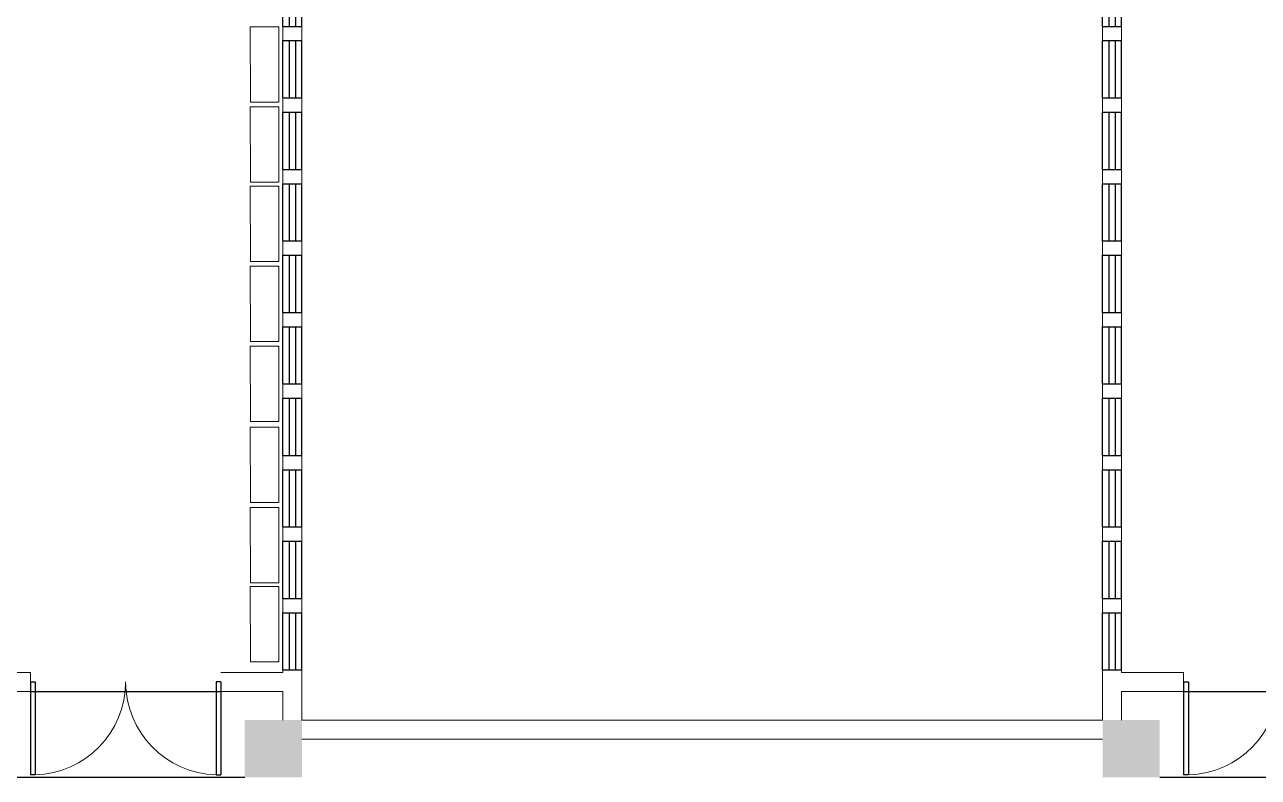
# Model space of a CAD drawing. Header units: millimetres. Extents: x -256770 to -120364, y -28508 to 286799.
# Drawn here: x -180650 to -167706, y -5424 to 2468 of the extents above; entities that cross this region are included whole.
import ezdxf

# ---------------------------------------------------------------- set-up
doc = ezdxf.new("R2010")
doc.units = ezdxf.units.MM
doc.layers.add('-家具', color=8, linetype='Continuous', lineweight=0)
for name, color, linetype in [('COLUMN', 7, 'Continuous'), ('WALL', 7, 'Continuous'), ('WINDOW', 16, 'Continuous'), ('木柜', 21, 'Continuous'), ('格网', 90, 'Continuous')]:
    doc.layers.add(name, color=color, linetype=linetype)

# ---------------------------------------------------------------- blocks, each defined once
blk = doc.blocks.new('_FZH')
blk.add_solid([(-0.5, -0.5), (0.5, -0.5), (-0.5, 0.5), (0.5, 0.5)])
blk = doc.blocks.new('$DorLib2D$00000002')
for p, q in [((-0.5, 0), (-0.5, 0.4875)), ((-0.475, 0.4875), (-0.5, 0.4875)), ((-0.475, 0), (-0.475, 0.4875)), ((0.475, 0), (0.475, 0.4875)), ((0.475, 0.4875), (0.5, 0.4875)), ((0.5, 0), (0.5, 0.4875)), ((-0.5, 0), (-0.475, 0)), ((0.5, 0), (0.475, 0))]:
    blk.add_line(p, q)
at = {"lineweight": 13}
for centre, start, end in [((-0.4875, 0), 0, 88.53072), ((0.4875, 0), 91.46928, 180)]:
    blk.add_arc(centre, 0.4875, start, end, dxfattribs=at)
blk = doc.blocks.new('$TCHSYS$WIN2D')
for p, q in [((-0.5, 0.5), (0.5, 0.5)), ((-0.5, 0.5), (-0.5, -0.5)), ((0.5, 0.5), (0.5, -0.5)), ((0.5, 0.167), (-0.5, 0.167)), ((0.5, -0.167), (-0.5, -0.167)), ((-0.5, -0.5), (0.5, -0.5))]:
    blk.add_line(p, q)

msp = doc.modelspace()

# ---------------------------------------------------------------- linework, layer by layer
at = {"layer": '-家具', "linetype": 'ByBlock', "lineweight": 15}
for p, q in [((-177740, -4824), (-169340, -4824)), ((-177740, -5024), (-169340, -5024))]:
    msp.add_line(p, q, dxfattribs=at)
at = {"layer": 'WALL', "linetype": 'ByBlock', "lineweight": 15}
for p, q in [((-177940, 2451), (-177940, 2301)), ((-177740, 2451), (-177940, 2451)), ((-177740, 2301), (-177740, 2451)), ((-169140, 2451), (-169340, 2451)), ((-169340, 2451), (-169340, 2301)), ((-169140, 2301), (-169140, 2451)), ((-177940, 2301), (-177740, 2301)), ((-169340, 2301), (-169140, 2301)), ((-177940, 1701), (-177940, 1551)), ((-177740, 1701), (-177940, 1701)), ((-177740, 1551), (-177740, 1701)), ((-169140, 1701), (-169340, 1701)), ((-169340, 1701), (-169340, 1551)), ((-169140, 1551), (-169140, 1701)), ((-177940, 1551), (-177740, 1551)), ((-169340, 1551), (-169140, 1551)), ((-177940, 951), (-177940, 801)), ((-177740, 951), (-177940, 951)), ((-177740, 801), (-177740, 951)), ((-169140, 951), (-169340, 951)), ((-169340, 951), (-169340, 801)), ((-169140, 801), (-169140, 951)), ((-177940, 801), (-177740, 801)), ((-169340, 801), (-169140, 801)), ((-177940, 201), (-177940, 51)), ((-177740, 201), (-177940, 201)), ((-177740, 51), (-177740, 201)), ((-169140, 201), (-169340, 201)), ((-169340, 201), (-169340, 51)), ((-169140, 51), (-169140, 201)), ((-177940, 51), (-177740, 51)), ((-169340, 51), (-169140, 51)), ((-177940, -549), (-177940, -699)), ((-177740, -549), (-177940, -549)), ((-177740, -699), (-177740, -549)), ((-169140, -549), (-169340, -549)), ((-169340, -549), (-169340, -699)), ((-169140, -699), (-169140, -549)), ((-177940, -699), (-177740, -699)), ((-169340, -699), (-169140, -699)), ((-177940, -1299), (-177940, -1449)), ((-177740, -1299), (-177940, -1299)), ((-177740, -1449), (-177740, -1299)), ((-169140, -1299), (-169340, -1299)), ((-169340, -1299), (-169340, -1449)), ((-169140, -1449), (-169140, -1299)), ((-177940, -1449), (-177740, -1449)), ((-169340, -1449), (-169140, -1449)), ((-177940, -2049), (-177940, -2199)), ((-177740, -2049), (-177940, -2049)), ((-177740, -2199), (-177740, -2049)), ((-169140, -2049), (-169340, -2049)), ((-169340, -2049), (-169340, -2199)), ((-169140, -2199), (-169140, -2049)), ((-177940, -2199), (-177740, -2199)), ((-169340, -2199), (-169140, -2199)), ((-177940, -2799), (-177940, -2949)), ((-177740, -2799), (-177940, -2799)), ((-177740, -2949), (-177740, -2799)), ((-169140, -2799), (-169340, -2799)), ((-169340, -2799), (-169340, -2949)), ((-169140, -2949), (-169140, -2799)), ((-177940, -2949), (-177740, -2949)), ((-169340, -2949), (-169140, -2949)), ((-177940, -3549), (-177940, -3699)), ((-177740, -3549), (-177940, -3549)), ((-177740, -3699), (-177740, -3549)), ((-169140, -3549), (-169340, -3549)), ((-169340, -3549), (-169340, -3699)), ((-169140, -3699), (-169140, -3549)), ((-177940, -3699), (-177740, -3699)), ((-169340, -3699), (-169140, -3699)), ((-177740, -4299), (-177940, -4299)), ((-177940, -4299), (-177940, -4324)), ((-169140, -4299), (-169340, -4299)), ((-169140, -4324), (-169140, -4299))]:
    msp.add_line(p, q, dxfattribs=at)
at = {"layer": 'WALL', "color": 6, "linetype": 'ByBlock', "lineweight": 15}
for p, q in [((-180590, -4324), (-180840, -4324)), ((-180590, -4524), (-180590, -4324)), ((-177940, -4324), (-178590, -4324)), ((-177740, -4424), (-177740, -4299)), ((-169340, -4299), (-169340, -4424)), ((-168490, -4324), (-169140, -4324)), ((-168490, -4524), (-168490, -4324)), ((-180840, -4524), (-180590, -4524)), ((-178590, -4524), (-177940, -4524)), ((-177940, -4524), (-177940, -4824)), ((-177740, -4424), (-177740, -4824)), ((-169340, -4824), (-169340, -4424)), ((-169140, -4824), (-169140, -4524)), ((-169140, -4524), (-168490, -4524))]:
    msp.add_line(p, q, dxfattribs=at)
at = {"layer": '木柜', "color": 1, "linetype": 'ByBlock', "lineweight": 15}
for points in [[(-177982, 2446), (-178282, 2446), (-178280, 1656), (-177982, 1656)], [(-177982, 1606), (-178282, 1606), (-178280, 816), (-177982, 816)], [(-177982, 776), (-178282, 776), (-178280, -14), (-177982, -14)], [(-177982, -64), (-178282, -64), (-178280, -854), (-177982, -854)], [(-177982, -904), (-178282, -904), (-178280, -1694), (-177982, -1694)], [(-177982, -1754), (-178282, -1754), (-178280, -2544), (-177982, -2544)], [(-177982, -2594), (-178282, -2594), (-178280, -3384), (-177982, -3384)], [(-177982, -3424), (-178282, -3424), (-178280, -4214), (-177982, -4214)]]:
    msp.add_lwpolyline(points, close=True, dxfattribs=at)
at = {"layer": '格网', "color": 3}
for p, q in [((-180590, -4524), (-178590, -4524)), ((-168490, -4524), (-166490, -4524)), ((-180840, -5424), (-178340, -5424))]:
    msp.add_line(p, q, dxfattribs=at)
at = {"layer": '格网', "color": 30, "true_color": 0xf8991e}
msp.add_line((-168740, -5424), (-166240, -5424), dxfattribs=at)

# ---------------------------------------------------------------- block references
at = {"layer": 'COLUMN', "linetype": 'ByBlock', "lineweight": 15, "xscale": 600, "yscale": 600, "zscale": 600}
for p in [(-178040, -5124), (-169040, -5124)]:
    msp.add_blockref('_FZH', p, dxfattribs=at)
at = {"layer": 'WINDOW', "linetype": 'ByBlock', "lineweight": 15}
for name, p, xscale, yscale, zscale, rotation in [('$TCHSYS$WIN2D', (-177840, 2751), -600, -200, -600, 270.0000000126065), ('$TCHSYS$WIN2D', (-169240, 2751), 600, 200, 600, 90.00000001878743), ('$TCHSYS$WIN2D', (-177840, 2001), -600, -200, -600, 270.0000000126065), ('$TCHSYS$WIN2D', (-169240, 2001), 600, 200, 600, 90.00000001878743), ('$TCHSYS$WIN2D', (-177840, 1251), -600, -200, -600, 270.0000000126065), ('$TCHSYS$WIN2D', (-169240, 1251), 600, 200, 600, 90.00000001878743), ('$TCHSYS$WIN2D', (-177840, 501), -600, -200, -600, 270.0000000126065), ('$TCHSYS$WIN2D', (-169240, 501), 600, 200, 600, 90.00000001878743), ('$TCHSYS$WIN2D', (-177840, -249), -600, -200, -600, 270.0000000126065), ('$TCHSYS$WIN2D', (-169240, -249), 600, 200, 600, 90.00000001878743), ('$TCHSYS$WIN2D', (-177840, -999), -600, -200, -600, 270.0000000126065), ('$TCHSYS$WIN2D', (-169240, -999), 600, 200, 600, 90.00000001878743), ('$TCHSYS$WIN2D', (-177840, -1749), -600, -200, -600, 270.0000000126065), ('$TCHSYS$WIN2D', (-169240, -1749), 600, 200, 600, 90.00000001878743), ('$TCHSYS$WIN2D', (-177840, -2499), -600, -200, -600, 270.0000000126065), ('$TCHSYS$WIN2D', (-169240, -2499), 600, 200, 600, 90.00000001878743), ('$TCHSYS$WIN2D', (-177840, -3249), -600, -200, -600, 270.0000000126065), ('$TCHSYS$WIN2D', (-169240, -3249), 600, 200, 600, 90.00000001878743), ('$TCHSYS$WIN2D', (-177840, -3999), -600, -200, -600, 270.0000000126065), ('$TCHSYS$WIN2D', (-169240, -3999), 600, 200, 600, 90.00000001878743), ('$DorLib2D$00000002', (-179590, -4424), -2000, 2000, -2000, 179.9999999874268)]:
    msp.add_blockref(name, p, dxfattribs=dict(at, xscale=xscale, yscale=yscale, zscale=zscale, rotation=rotation))
at = {"layer": 'WINDOW', "linetype": 'ByBlock', "lineweight": 15, "xscale": 2000, "yscale": -2000, "zscale": 2000}
msp.add_blockref('$DorLib2D$00000002', (-167490, -4424), dxfattribs=at)

doc.saveas('drawing.dxf')
